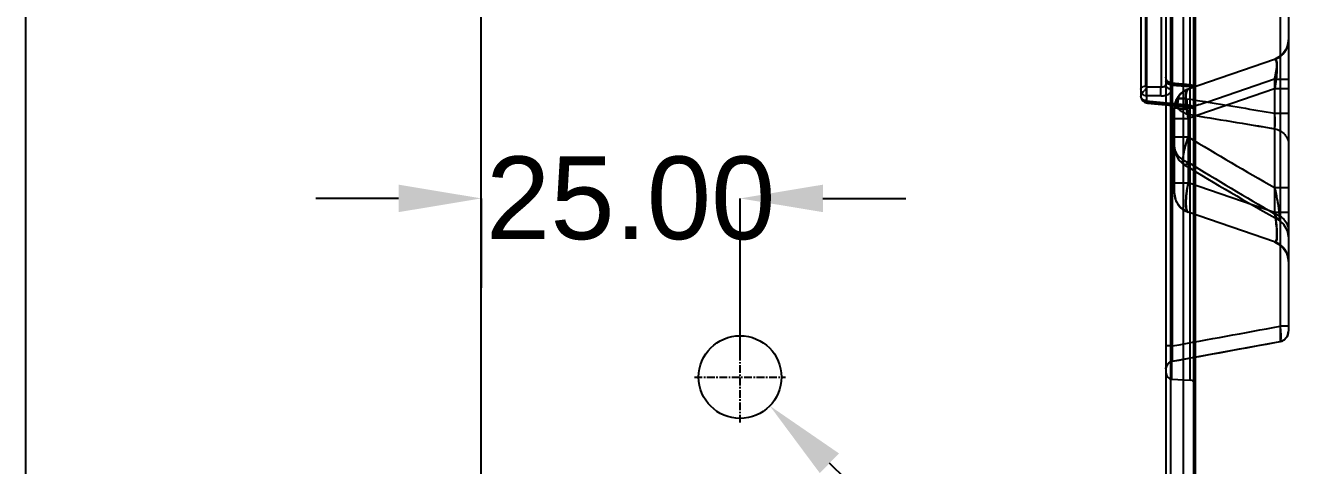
# Model space of a CAD drawing. Header units: millimetres. Extents: x 2750 to 4049, y 1371 to 1831.
# Drawn here: x 3484.1 to 3608.2, y 1526.8 to 1569.3 of the extents above; entities that cross this region are included whole.
import ezdxf

# ---------------------------------------------------------------- set-up
doc = ezdxf.new("R2010")
doc.units = ezdxf.units.MM
doc.linetypes.add('CENTER', pattern=[0.6, 0.375, -0.075, 0.075, -0.075])
doc.layers.add('11', color=7, linetype='Continuous')
doc.styles.get("Standard").update_dxf_attribs({"font": 'arial.ttf'})
doc.dimstyles.get("Standard").update_dxf_attribs({"dimtxt": 0.18, "dimasz": 0.18, "dimexe": 0.18, "dimexo": 0.0625, "dimgap": 0.09, "dimtad": 0, "dimtih": 1, "dimtoh": 1, "dimzin": 0, "dimdsep": 46, "dimtxsty": 'Standard', "dimcen": 0.09, "dimadec": 0, "dimazin": 0, "dimtfac": 1, "dimtofl": 0, "dimtmove": 0, "dimatfit": 3, "dimfxl": 0, "dimtolj": 1, "dimtzin": 0, "dimarcsym": 0})

# ---------------------------------------------------------------- blocks, each defined once
blk = doc.blocks.new('*D209')
at = {"color": 4, "lineweight": -2, "transparency": 16777216}
for p, q in [((3520.16, 1552.58), (3512.16, 1552.58)), ((3528.16, 1543.92), (3528.16, 1552.58)), ((3553.16, 1537.24), (3553.16, 1552.58)), ((3561.16, 1552.58), (3569.16, 1552.58))]:
    blk.add_line(p, q, dxfattribs=at)
at = {"color": 4, "transparency": 16777216}
for points in [[(3520.16, 1553.91), (3520.16, 1551.25), (3528.16, 1552.58)], [(3561.16, 1553.91), (3561.16, 1551.25), (3553.16, 1552.58)]]:
    blk.add_solid(points, dxfattribs=at)
at = {"layer": 'Defpoints', "color": 0, "transparency": 16777216}
for p in [(3528.16, 1552.58), (3528.16, 1543.92), (3553.16, 1537.24)]:
    blk.add_point(p, dxfattribs=at)
at = {"color": 6, "transparency": 16777216, "insert": (3542.59, 1552.58), "char_height": 8, "attachment_point": 5}
blk.add_mtext('\\A1;25.00', dxfattribs=at)
blk = doc.blocks.new('*D210')
at = {"color": 4, "lineweight": -2, "transparency": 16777216}
blk.add_line((3567.54, 1521.4), (3561.79, 1526.95), dxfattribs=at)
at = {"color": 4, "transparency": 16777216}
blk.add_solid([(3562.71, 1527.91), (3560.86, 1526), (3556.03, 1532.51)], dxfattribs=at)
at = {"layer": 'Defpoints', "color": 0, "transparency": 16777216}
for p in [(3550.28, 1538.07), (3556.03, 1532.51)]:
    blk.add_point(p, dxfattribs=at)
at = {"color": 6, "transparency": 16777216, "insert": (3578.14, 1511.17), "char_height": 8, "attachment_point": 5, "rotation": 316.0008}
blk.add_mtext('\\A1;∅8.00', dxfattribs=at)

msp = doc.modelspace()

# ---------------------------------------------------------------- linework, layer by layer
at = {"color": 6, "linetype": 'Continuous'}
for p, q in [((3596.96, 1777.291), (3596.96, 1457.291)), ((3528.156, 1464.291), (3528.156, 1770.291)), ((3594.296, 1724.099), (3594.296, 1520.543)), ((3594.773, 1520.041), (3594.773, 1724.601)), ((3595.973, 1722.378), (3595.973, 1522.264)), ((3597.11, 1721.18), (3597.11, 1523.462)), ((3596.634, 1535.004), (3596.634, 1709.638)), ((3591.884, 1682.2), (3591.884, 1562.443)), ((3592.445, 1561.967), (3592.445, 1682.675)), ((3592.352, 1563.449), (3592.352, 1681.193)), ((3593.829, 1681.271), (3593.829, 1563.371)), ((3594.917, 1619.903), (3594.917, 1536.824)), ((3606.155, 1618.597), (3606.155, 1539.723)), ((3605.325, 1618.034), (3605.325, 1538.735)), ((3594.868, 1535.097), (3594.868, 1601.915)), ((3606.155, 1567.927), (3605.986, 1567.12)), ((3605.507, 1566.449), (3604.8, 1566.027)), ((3605.986, 1567.12), (3605.507, 1566.449)), ((3604.8, 1566.027), (3596.456, 1563.154)), ((3604.8, 1564.126), (3598.354, 1561.907)), ((3604.8, 1564.126), (3604.8, 1551.099)), ((3604.8, 1564.126), (3606.155, 1564.126)), ((3592.445, 1563.384), (3593.829, 1563.371)), ((3596.65, 1563.564), (3594.849, 1563.715)), ((3594.857, 1563.61), (3596.643, 1563.46)), ((3594.868, 1563.55), (3596.634, 1563.402)), ((3596.456, 1563.154), (3596.264, 1563.076)), ((3604.8, 1563.176), (3596.456, 1560.303)), ((3606.155, 1563.176), (3604.8, 1563.176)), ((3593.829, 1562.497), (3592.445, 1562.51)), ((3592.526, 1561.797), (3596.655, 1561.403)), ((3592.539, 1561.9), (3596.643, 1561.509)), ((3595.212, 1561.913), (3595.1, 1561.253)), ((3595.543, 1562.512), (3595.214, 1561.918)), ((3595.518, 1562.231), (3596.247, 1562.231)), ((3596.247, 1562.231), (3595.518, 1562.23)), ((3595.1, 1561.253), (3595.1, 1553.141)), ((3595.1, 1560.303), (3596.456, 1560.303)), ((3595.518, 1561.253), (3596.247, 1561.253)), ((3596.456, 1560.716), (3596.456, 1554.091)), ((3604.8, 1560.82), (3606.155, 1560.82)), ((3595.1, 1558.526), (3596.456, 1558.526)), ((3595.547, 1556.286), (3596.056, 1555.838)), ((3595.1, 1554.091), (3596.456, 1554.091)), ((3604.8, 1551.218), (3596.456, 1554.091)), ((3595.1, 1553.141), (3595.27, 1552.333)), ((3604.8, 1553.631), (3606.155, 1553.631)), ((3604.8, 1548.368), (3596.456, 1551.241)), ((3606.155, 1551.218), (3604.8, 1551.218)), ((3605.127, 1550.539), (3605.673, 1550.091)), ((3604.8, 1548.368), (3605.507, 1547.945)), ((3605.507, 1547.945), (3605.986, 1547.274)), ((3605.986, 1547.274), (3606.155, 1546.467)), ((3606.155, 1540.21), (3605.325, 1540.21)), ((3606.048, 1539.27), (3606.155, 1539.723)), ((3594.917, 1538.301), (3594.296, 1538.301)), ((3594.924, 1536.825), (3605.338, 1538.735)), ((3594.868, 1535.097), (3596.634, 1535.004))]:
    msp.add_line(p, q, dxfattribs=at)
msp.add_lwpolyline([(3484.136, 1831.191), (4049.404, 1831.191), (4049.404, 1370.934), (3484.136, 1370.934)], close=True)
for points in [[(3594.849, 1563.715), (3594.569, 1563.812), (3594.369, 1564.029), (3594.296, 1564.316)], [(3596.456, 1563.154), (3595.75, 1562.733), (3595.27, 1562.061), (3595.1, 1561.253)], [(3596.264, 1563.076), (3595.651, 1562.635), (3595.243, 1561.996), (3595.1, 1561.253)], [(3596.456, 1563.154), (3595.925, 1562.876), (3595.496, 1562.45), (3595.212, 1561.913)], [(3596.456, 1563.154), (3595.957, 1562.899), (3595.543, 1562.512)], [(3592.062, 1562.015), (3592.151, 1561.941), (3592.264, 1561.875), (3592.392, 1561.824), (3592.526, 1561.797)], [(3595.298, 1562.122), (3595.15, 1561.695), (3595.1, 1561.257)], [(3596.655, 1561.403), (3596.886, 1561.321), (3597.051, 1561.14), (3597.11, 1560.903)], [(3595.1, 1557.549), (3595.216, 1556.878), (3595.552, 1556.28), (3596.066, 1555.831)], [(3595.27, 1552.333), (3595.75, 1551.662), (3596.456, 1551.241)], [(3605.672, 1550.092), (3606.029, 1549.487), (3606.155, 1548.797)], [(3605.325, 1538.733), (3605.749, 1538.915), (3606.048, 1539.27)], [(3594.296, 1536.084), (3594.332, 1536.314), (3594.43, 1536.511), (3594.571, 1536.664)], [(3594.571, 1536.664), (3594.738, 1536.768), (3594.917, 1536.823)]]:
    msp.add_lwpolyline(points, dxfattribs=at)
for centre, radius, start, end in [((3604.145, 1567.927), 2.01, 288.99982, 0), ((3597.11, 1561.253), 2.01, 108.9999, 180), ((3596.608, 1563.063), 0.502, 0.0227, 85.1984), ((3592.487, 1562.443), 0.603, 180.0052, 225.35673), ((3620.767, 1717.731), 157.428, 261.06682, 261.815), ((3618.346, 1701.646), 141.162, 261.02374, 261.85813), ((3973.306, 3798.418), 2269.212, 260.440544, 260.654118), ((3957.888, 3705.811), 2175.331, 260.435935, 260.658726), ((3753.225, 1816.207), 301.623, 238.68429, 240.52193), ((3752.984, 1815.789), 301.14, 238.68219, 240.52279), ((3756.302, 1819.751), 308.754, 238.73631, 240.68424), ((3749.754, 1803.225), 290.825, 238.18939, 240.10429), ((3749.642, 1803.039), 290.608, 238.18876, 240.10509), ((3597.11, 1553.141), 2.01, 180, 251.00001), ((3604.145, 1546.467), 2.01, 0, 71.00018), ((3132.193, 4089.71), 2593.03, 280.279437, 280.513243), ((3140.631, 4040.476), 2544.534, 280.284388, 280.522655), ((3595.048, 1536.084), 0.751, 99.98545, 179.99063), ((3594.899, 1535.699), 0.603, 180, 266.99963), ((3596.608, 1534.502), 0.502, 0.09718, 87)]:
    msp.add_arc(centre, radius, start, end, dxfattribs=at)
for points, knots in [([(3604.8, 1566.027), (3604.857, 1566.046), (3605.032, 1565.857), (3605.01, 1565.467), (3605.028, 1564.86), (3604.941, 1564.07), (3604.855, 1563.493), (3604.8, 1563.176)], [0, 0, 0, 0, 0.0613218, 0.1915958, 0.4076547, 0.6726756, 1, 1, 1, 1]), ([(3604.8, 1566.027), (3604.857, 1566.046), (3605.033, 1565.855), (3605.016, 1565.468), (3605.035, 1564.86), (3604.941, 1564.072), (3604.855, 1563.494), (3604.8, 1563.176)], [0, 0, 0, 0, 0.0620912, 0.1926246, 0.4065434, 0.6718626, 1, 1, 1, 1]), ([(3604.8, 1563.176), (3604.858, 1563.512), (3604.947, 1564.114), (3605.039, 1564.922), (3605.015, 1565.512), (3605.022, 1565.884), (3604.853, 1566.045), (3604.8, 1566.027)], [0, 0, 0, 0, 0.3468032, 0.6179021, 0.8238276, 0.9426429, 1, 1, 1, 1]), ([(3604.8, 1564.126), (3604.858, 1564.361), (3604.951, 1564.773), (3605.033, 1565.332), (3605.028, 1565.71), (3604.992, 1565.99), (3604.846, 1566.043), (3604.8, 1566.027)], [0, 0, 0, 0, 0.3552446, 0.6225551, 0.8188438, 0.9276798, 1, 1, 1, 1]), ([(3604.8, 1564.126), (3604.834, 1564.26), (3604.894, 1564.521), (3604.965, 1564.901), (3605.011, 1565.244), (3605.031, 1565.536), (3605.018, 1565.766), (3604.981, 1565.928), (3604.915, 1566.02), (3604.848, 1566.038), (3604.815, 1566.032), (3604.8, 1566.027)], [0, 0, 0, 0, 0.2022601, 0.3934835, 0.5654617, 0.7102433, 0.8218676, 0.9008846, 0.9533547, 0.9756345, 1, 1, 1, 1]), ([(3604.8, 1563.176), (3604.834, 1563.372), (3604.895, 1563.756), (3604.966, 1564.313), (3605.012, 1564.82), (3605.03, 1565.255), (3605.02, 1565.562), (3604.994, 1565.757), (3604.969, 1565.865), (3604.937, 1565.947), (3604.9, 1566.004), (3604.851, 1566.035), (3604.815, 1566.032), (3604.8, 1566.027)], [0, 0, 0, 0, 0.2011804, 0.3931307, 0.5675307, 0.7161773, 0.8323933, 0.8778708, 0.9150346, 0.9442127, 0.9662555, 0.9833444, 1, 1, 1, 1]), ([(3594.296, 1564.085), (3594.296, 1563.964), (3594.406, 1563.768), (3594.643, 1563.645), (3594.786, 1563.614), (3594.857, 1563.61)], [0, 0, 0, 0, 0.4579903, 0.7293752, 1, 1, 1, 1]), ([(3594.868, 1563.55), (3594.795, 1563.553), (3594.653, 1563.577), (3594.463, 1563.659), (3594.333, 1563.794), (3594.296, 1563.905), (3594.296, 1563.956)], [0, 0, 0, 0, 0.2846245, 0.5622935, 0.8008356, 1, 1, 1, 1]), ([(3591.884, 1563.116), (3591.884, 1563.173), (3591.94, 1563.3), (3592.121, 1563.414), (3592.271, 1563.445), (3592.352, 1563.449)], [0, 0, 0, 0, 0.2755855, 0.6098437, 1, 1, 1, 1]), ([(3591.884, 1562.986), (3591.884, 1562.906), (3591.944, 1562.734), (3592.161, 1562.562), (3592.348, 1562.515), (3592.445, 1562.51)], [0, 0, 0, 0, 0.3003455, 0.6339216, 1, 1, 1, 1]), ([(3591.884, 1562.986), (3591.884, 1562.969), (3591.89, 1562.928), (3591.921, 1562.869), (3592.001, 1562.841), (3592.098, 1562.892), (3592.154, 1562.949), (3592.188, 1562.986)], [0, 0, 0, 0, 0.1166092, 0.2848659, 0.4385445, 0.6497688, 1, 1, 1, 1]), ([(3592.445, 1563.384), (3592.458, 1563.359), (3592.45, 1563.28), (3592.384, 1563.185), (3592.293, 1563.083), (3592.226, 1563.018), (3592.188, 1562.986)], [0, 0, 0, 0, 0.1687814, 0.4329568, 0.6985362, 1, 1, 1, 1]), ([(3592.352, 1563.449), (3592.352, 1563.44), (3592.359, 1563.419), (3592.392, 1563.393), (3592.424, 1563.384), (3592.445, 1563.384)], [0, 0, 0, 0, 0.2255489, 0.4926224, 1, 1, 1, 1]), ([(3592.426, 1562.986), (3592.427, 1563.034), (3592.429, 1563.127), (3592.435, 1563.259), (3592.441, 1563.344), (3592.445, 1563.384)], [0, 0, 0, 0, 0.3601652, 0.6999252, 1, 1, 1, 1]), ([(3592.445, 1562.51), (3592.44, 1562.554), (3592.432, 1562.653), (3592.426, 1562.811), (3592.426, 1562.926), (3592.426, 1562.986)], [0, 0, 0, 0, 0.2786918, 0.6222853, 1, 1, 1, 1]), ([(3593.829, 1562.497), (3593.826, 1562.524), (3593.82, 1562.587), (3593.814, 1562.689), (3593.811, 1562.782), (3593.81, 1562.859), (3593.809, 1562.916), (3593.81, 1562.974), (3593.811, 1563.054), (3593.814, 1563.155), (3593.82, 1563.267), (3593.826, 1563.339), (3593.829, 1563.371)], [0, 0, 0, 0, 0.093705, 0.2170173, 0.3489212, 0.4150422, 0.4798914, 0.5453202, 0.613265, 0.7529494, 0.8898249, 1, 1, 1, 1]), ([(3593.829, 1563.371), (3593.89, 1563.366), (3594.003, 1563.369), (3594.151, 1563.409), (3594.262, 1563.479), (3594.296, 1563.558), (3594.296, 1563.595)], [0, 0, 0, 0, 0.3248223, 0.5886683, 0.8020841, 1, 1, 1, 1]), ([(3593.829, 1562.497), (3593.963, 1562.496), (3594.218, 1562.521), (3594.553, 1562.646), (3594.793, 1562.847), (3594.857, 1563.034), (3594.857, 1563.119)], [0, 0, 0, 0, 0.3061529, 0.578256, 0.8052698, 1, 1, 1, 1]), ([(3594.857, 1563.12), (3594.844, 1563.12), (3594.788, 1563.125), (3594.692, 1563.144), (3594.597, 1563.18), (3594.53, 1563.217), (3594.486, 1563.247), (3594.445, 1563.28), (3594.396, 1563.329), (3594.343, 1563.401), (3594.305, 1563.497), (3594.296, 1563.564), (3594.296, 1563.595)], [0, 0, 0, 0, 0.0496224, 0.2098497, 0.3586502, 0.4276954, 0.4928263, 0.5565672, 0.6212769, 0.7521582, 0.8836991, 1, 1, 1, 1]), ([(3594.868, 1563.55), (3594.862, 1563.602), (3594.843, 1563.792), (3594.854, 1563.642), (3594.857, 1563.61)], [0, 0, 0, 0, 0.6184945, 1, 1, 1, 1]), ([(3596.456, 1563.154), (3596.355, 1563.119), (3596.233, 1562.757), (3596.213, 1562.177), (3596.277, 1561.294), (3596.387, 1560.652), (3596.456, 1560.303)], [0, 0, 0, 0, 0.1096622, 0.325656, 0.6343151, 1, 1, 1, 1]), ([(3596.456, 1560.303), (3596.387, 1560.653), (3596.277, 1561.296), (3596.213, 1562.179), (3596.234, 1562.759), (3596.355, 1563.119), (3596.456, 1563.154)], [0, 0, 0, 0, 0.3664997, 0.6752346, 0.8907551, 1, 1, 1, 1]), ([(3596.247, 1562.231), (3596.231, 1562.383), (3596.223, 1562.645), (3596.268, 1562.974), (3596.39, 1563.131), (3596.456, 1563.154)], [0, 0, 0, 0, 0.46307, 0.7897769, 1, 1, 1, 1]), ([(3596.634, 1563.402), (3596.636, 1563.423), (3596.639, 1563.461), (3596.644, 1563.51), (3596.647, 1563.538), (3596.648, 1563.548)], [0, 0, 0, 0, 0.4386387, 0.7761064, 1, 1, 1, 1]), ([(3597.11, 1563.064), (3597.11, 1563.122), (3597.054, 1563.252), (3596.869, 1563.369), (3596.716, 1563.399), (3596.634, 1563.402)], [0, 0, 0, 0, 0.2771654, 0.611659, 1, 1, 1, 1]), ([(3596.643, 1563.46), (3596.724, 1563.455), (3596.88, 1563.417), (3597.061, 1563.273), (3597.11, 1563.13), (3597.11, 1563.063)], [0, 0, 0, 0, 0.3661317, 0.699747, 1, 1, 1, 1]), ([(3592.445, 1561.967), (3592.348, 1561.972), (3592.161, 1562.019), (3591.944, 1562.191), (3591.884, 1562.362), (3591.884, 1562.443)], [0, 0, 0, 0, 0.3660162, 0.6995444, 1, 1, 1, 1]), ([(3592.281, 1562.06), (3592.207, 1562.078), (3592.078, 1562.139), (3591.925, 1562.267), (3591.884, 1562.387), (3591.884, 1562.443)], [0, 0, 0, 0, 0.3892183, 0.7175145, 1, 1, 1, 1]), ([(3592.061, 1562.018), (3592.067, 1562.028), (3592.105, 1562.042), (3592.179, 1562.055), (3592.247, 1562.062), (3592.287, 1562.063)], [0, 0, 0, 0, 0.1400263, 0.4810607, 1, 1, 1, 1]), ([(3592.445, 1561.967), (3592.379, 1561.972), (3592.259, 1561.973), (3592.15, 1561.999), (3592.065, 1562.002), (3592.061, 1562.018)], [0, 0, 0, 0, 0.5083309, 0.8721201, 1, 1, 1, 1]), ([(3592.445, 1562.044), (3592.419, 1562.038), (3592.362, 1562.034), (3592.307, 1562.049), (3592.281, 1562.06)], [0, 0, 0, 0, 0.4877498, 1, 1, 1, 1]), ([(3592.539, 1561.965), (3592.526, 1561.966), (3592.501, 1561.973), (3592.464, 1561.997), (3592.447, 1562.026), (3592.445, 1562.044)], [0, 0, 0, 0, 0.3008752, 0.5842033, 1, 1, 1, 1]), ([(3592.539, 1561.9), (3592.523, 1561.902), (3592.493, 1561.91), (3592.459, 1561.933), (3592.446, 1561.956), (3592.445, 1561.967)], [0, 0, 0, 0, 0.391202, 0.7381061, 1, 1, 1, 1]), ([(3592.539, 1561.9), (3592.537, 1561.884), (3592.535, 1561.861), (3592.532, 1561.832), (3592.53, 1561.818), (3592.528, 1561.806), (3592.528, 1561.801), (3592.526, 1561.795), (3592.526, 1561.807), (3592.528, 1561.819), (3592.529, 1561.848), (3592.532, 1561.875), (3592.535, 1561.913), (3592.537, 1561.943), (3592.539, 1561.965)], [0, 0, 0, 0, 0.1838355, 0.2545085, 0.3101699, 0.3503036, 0.3745752, 0.3828162, 0.3910173, 0.4552276, 0.5814375, 0.6664839, 0.7651801, 1, 1, 1, 1]), ([(3596.643, 1561.572), (3596.187, 1561.616), (3595.275, 1561.704), (3593.907, 1561.834), (3592.995, 1561.921), (3592.539, 1561.965)], [0, 0, 0, 0, 0.3332823, 0.6666149, 1, 1, 1, 1]), ([(3595.297, 1562.121), (3595.26, 1562.043), (3595.206, 1561.87), (3595.207, 1561.598), (3595.26, 1561.421), (3595.297, 1561.34)], [0, 0, 0, 0, 0.321289, 0.667224, 1, 1, 1, 1]), ([(3595.297, 1562.121), (3595.245, 1562.001), (3595.204, 1561.731), (3595.246, 1561.463), (3595.297, 1561.34)], [0, 0, 0, 0, 0.4954003, 1, 1, 1, 1]), ([(3595.518, 1562.23), (3595.485, 1562.233), (3595.425, 1562.234), (3595.341, 1562.196), (3595.31, 1562.147), (3595.297, 1562.121)], [0, 0, 0, 0, 0.3683734, 0.6675212, 1, 1, 1, 1]), ([(3595.518, 1562.231), (3595.484, 1562.231), (3595.423, 1562.227), (3595.341, 1562.19), (3595.309, 1562.145), (3595.297, 1562.121)], [0, 0, 0, 0, 0.3879493, 0.6937276, 1, 1, 1, 1]), ([(3595.518, 1562.231), (3595.469, 1562.132), (3595.399, 1561.916), (3595.398, 1561.575), (3595.467, 1561.354), (3595.518, 1561.253)], [0, 0, 0, 0, 0.3265452, 0.6634268, 1, 1, 1, 1]), ([(3595.519, 1562.23), (3595.488, 1562.158), (3595.444, 1561.998), (3595.422, 1561.748), (3595.44, 1561.498), (3595.481, 1561.338), (3595.512, 1561.266)], [0, 0, 0, 0, 0.2393244, 0.5001936, 0.7609206, 1, 1, 1, 1]), ([(3596.248, 1562.233), (3596.232, 1562.171), (3596.205, 1562.042), (3596.185, 1561.844), (3596.184, 1561.64), (3596.203, 1561.441), (3596.23, 1561.312), (3596.247, 1561.251)], [0, 0, 0, 0, 0.192563, 0.396263, 0.6036426, 0.8072358, 1, 1, 1, 1]), ([(3596.247, 1562.231), (3596.231, 1562.169), (3596.206, 1562.041), (3596.185, 1561.843), (3596.183, 1561.639), (3596.203, 1561.441), (3596.23, 1561.312), (3596.247, 1561.251)], [0, 0, 0, 0, 0.1921151, 0.3958952, 0.6033925, 0.8070884, 1, 1, 1, 1]), ([(3596.321, 1562.213), (3596.313, 1562.214), (3596.296, 1562.217), (3596.272, 1562.223), (3596.255, 1562.228), (3596.247, 1562.231)], [0, 0, 0, 0, 0.3330839, 0.6661961, 1, 1, 1, 1]), ([(3596.247, 1562.231), (3596.255, 1562.228), (3596.272, 1562.223), (3596.296, 1562.217), (3596.313, 1562.214), (3596.321, 1562.213)], [0, 0, 0, 0, 0.3331251, 0.6662426, 1, 1, 1, 1]), ([(3596.321, 1562.213), (3596.312, 1562.152), (3596.298, 1562.026), (3596.295, 1561.833), (3596.309, 1561.636), (3596.339, 1561.443), (3596.372, 1561.319), (3596.391, 1561.259)], [0, 0, 0, 0, 0.1908011, 0.3935219, 0.6008915, 0.8054826, 1, 1, 1, 1]), ([(3596.33, 1562.206), (3596.324, 1562.144), (3596.318, 1562.019), (3596.32, 1561.83), (3596.334, 1561.64), (3596.358, 1561.452), (3596.384, 1561.328), (3596.399, 1561.267)], [0, 0, 0, 0, 0.1969051, 0.3974656, 0.5992866, 0.800737, 1, 1, 1, 1]), ([(3598.354, 1561.907), (3598.111, 1561.83), (3597.649, 1561.681), (3596.994, 1561.466), (3596.583, 1561.326), (3596.391, 1561.259)], [0, 0, 0, 0, 0.3703194, 0.7046186, 1, 1, 1, 1]), ([(3598.354, 1561.907), (3598.112, 1561.83), (3597.65, 1561.682), (3596.995, 1561.466), (3596.584, 1561.326), (3596.391, 1561.259)], [0, 0, 0, 0, 0.3691795, 0.7039441, 1, 1, 1, 1]), ([(3596.643, 1561.572), (3596.702, 1561.57), (3596.819, 1561.548), (3596.974, 1561.481), (3597.08, 1561.371), (3597.11, 1561.281), (3597.11, 1561.239)], [0, 0, 0, 0, 0.2861905, 0.5640871, 0.8019022, 1, 1, 1, 1]), ([(3596.643, 1561.509), (3596.647, 1561.476), (3596.662, 1561.322), (3596.648, 1561.518), (3596.643, 1561.572)], [0, 0, 0, 0, 0.3808547, 1, 1, 1, 1]), ([(3597.11, 1561.113), (3597.11, 1561.214), (3597.019, 1561.377), (3596.822, 1561.479), (3596.703, 1561.506), (3596.643, 1561.509)], [0, 0, 0, 0, 0.4571254, 0.7287204, 1, 1, 1, 1]), ([(3595.297, 1561.34), (3595.262, 1561.325), (3595.206, 1561.294), (3595.133, 1561.293), (3595.1, 1561.265), (3595.1, 1561.253)], [0, 0, 0, 0, 0.5218588, 0.8423529, 1, 1, 1, 1]), ([(3595.288, 1561.332), (3595.255, 1561.326), (3595.197, 1561.317), (3595.134, 1561.293), (3595.1, 1561.266), (3595.1, 1561.253)], [0, 0, 0, 0, 0.4771253, 0.8195227, 1, 1, 1, 1]), ([(3595.537, 1561.233), (3595.498, 1561.244), (3595.441, 1561.281), (3595.362, 1561.327), (3595.307, 1561.32), (3595.288, 1561.332)], [0, 0, 0, 0, 0.4481295, 0.7448564, 1, 1, 1, 1]), ([(3595.502, 1561.27), (3595.476, 1561.287), (3595.423, 1561.311), (3595.356, 1561.344), (3595.31, 1561.358), (3595.292, 1561.353)], [0, 0, 0, 0, 0.4060183, 0.7626714, 1, 1, 1, 1]), ([(3595.518, 1561.253), (3595.599, 1561.169), (3595.783, 1561.015), (3596.101, 1560.834), (3596.335, 1560.749), (3596.456, 1560.716)], [0, 0, 0, 0, 0.3204405, 0.6544838, 1, 1, 1, 1]), ([(3596.247, 1561.252), (3596.148, 1561.252), (3595.967, 1561.254), (3595.724, 1561.253), (3595.58, 1561.253), (3595.518, 1561.253)], [0, 0, 0, 0, 0.4064774, 0.7445307, 1, 1, 1, 1]), ([(3595.537, 1561.233), (3595.613, 1561.157), (3595.791, 1561.01), (3596.101, 1560.834), (3596.335, 1560.749), (3596.456, 1560.716)], [0, 0, 0, 0, 0.3029327, 0.6455821, 1, 1, 1, 1]), ([(3596.391, 1561.259), (3596.375, 1561.257), (3596.343, 1561.253), (3596.295, 1561.251), (3596.263, 1561.252), (3596.247, 1561.253)], [0, 0, 0, 0, 0.3349864, 0.6683907, 1, 1, 1, 1]), ([(3596.391, 1561.257), (3596.376, 1561.255), (3596.344, 1561.253), (3596.296, 1561.25), (3596.263, 1561.251), (3596.247, 1561.252)], [0, 0, 0, 0, 0.3303311, 0.6636538, 1, 1, 1, 1]), ([(3596.391, 1561.259), (3596.393, 1561.193), (3596.401, 1561.066), (3596.422, 1560.884), (3596.443, 1560.77), (3596.456, 1560.716)], [0, 0, 0, 0, 0.3636456, 0.698035, 1, 1, 1, 1]), ([(3596.456, 1560.716), (3596.443, 1560.77), (3596.422, 1560.884), (3596.401, 1561.065), (3596.394, 1561.191), (3596.391, 1561.257)], [0, 0, 0, 0, 0.3032831, 0.6391368, 1, 1, 1, 1]), ([(3604.8, 1559.327), (3604.832, 1559.46), (3604.866, 1559.768), (3604.862, 1560.268), (3604.827, 1560.63), (3604.8, 1560.82)], [0, 0, 0, 0, 0.273935, 0.6151978, 1, 1, 1, 1]), ([(3604.8, 1559.327), (3604.823, 1559.423), (3604.854, 1559.642), (3604.872, 1560.141), (3604.839, 1560.542), (3604.8, 1560.82)], [0, 0, 0, 0, 0.1986848, 0.4391749, 1, 1, 1, 1]), ([(3604.8, 1559.327), (3604.987, 1559.276), (3605.344, 1559.127), (3605.796, 1558.784), (3606.083, 1558.331), (3606.155, 1557.994), (3606.155, 1557.834)], [0, 0, 0, 0, 0.2694857, 0.5330947, 0.7771512, 1, 1, 1, 1]), ([(3595.1, 1557.712), (3595.1, 1557.356), (3595.324, 1556.788), (3595.905, 1556.306), (3596.268, 1556.139), (3596.456, 1556.084)], [0, 0, 0, 0, 0.4754613, 0.7376462, 1, 1, 1, 1]), ([(3595.1, 1557.712), (3595.1, 1557.356), (3595.324, 1556.788), (3595.905, 1556.306), (3596.268, 1556.139), (3596.456, 1556.084)], [0, 0, 0, 0, 0.4754613, 0.7376461, 1, 1, 1, 1]), ([(3596.159, 1555.825), (3596.099, 1555.809), (3595.91, 1555.952), (3595.957, 1556.357), (3596.004, 1556.927), (3596.199, 1557.684), (3596.361, 1558.232), (3596.456, 1558.526)], [0, 0, 0, 0, 0.0643112, 0.1902026, 0.3990952, 0.6769377, 1, 1, 1, 1]), ([(3596.163, 1555.823), (3596.103, 1555.805), (3595.917, 1555.965), (3595.977, 1556.373), (3596.018, 1556.954), (3596.209, 1557.706), (3596.365, 1558.242), (3596.456, 1558.526)], [0, 0, 0, 0, 0.0657644, 0.192902, 0.4127018, 0.6870046, 1, 1, 1, 1]), ([(3596.456, 1556.084), (3596.422, 1556.039), (3596.357, 1555.961), (3596.259, 1555.872), (3596.19, 1555.834), (3596.159, 1555.825)], [0, 0, 0, 0, 0.4236732, 0.754042, 1, 1, 1, 1]), ([(3596.456, 1556.084), (3596.422, 1556.039), (3596.358, 1555.962), (3596.262, 1555.872), (3596.194, 1555.832), (3596.163, 1555.823)], [0, 0, 0, 0, 0.4228457, 0.7534496, 1, 1, 1, 1]), ([(3596.456, 1551.241), (3596.355, 1551.275), (3596.233, 1551.637), (3596.213, 1552.217), (3596.277, 1553.1), (3596.387, 1553.742), (3596.456, 1554.091)], [0, 0, 0, 0, 0.1096636, 0.3256589, 0.6343196, 1, 1, 1, 1]), ([(3596.456, 1554.091), (3596.387, 1553.741), (3596.277, 1553.098), (3596.213, 1552.214), (3596.233, 1551.635), (3596.356, 1551.275), (3596.456, 1551.241)], [0, 0, 0, 0, 0.366773, 0.6754527, 0.8908133, 1, 1, 1, 1]), ([(3596.456, 1551.241), (3596.356, 1551.275), (3596.237, 1551.641), (3596.22, 1552.223), (3596.281, 1553.106), (3596.389, 1553.746), (3596.456, 1554.091)], [0, 0, 0, 0, 0.1091544, 0.3275007, 0.638505, 1, 1, 1, 1]), ([(3596.456, 1554.091), (3596.388, 1553.74), (3596.279, 1553.093), (3596.22, 1552.207), (3596.238, 1551.63), (3596.358, 1551.274), (3596.456, 1551.241)], [0, 0, 0, 0, 0.3680004, 0.6792792, 0.8937519, 1, 1, 1, 1]), ([(3604.8, 1553.631), (3604.879, 1553.262), (3605.015, 1552.628), (3605.162, 1551.785), (3605.23, 1551.138), (3605.268, 1550.789), (3605.192, 1550.463), (3605.068, 1550.587), (3605.036, 1550.634)], [0, 0, 0, 0, 0.3405533, 0.5821482, 0.7835507, 0.9010264, 0.9487987, 1, 1, 1, 1]), ([(3604.8, 1553.63), (3604.849, 1553.417), (3604.937, 1553.014), (3605.048, 1552.45), (3605.133, 1551.965), (3605.193, 1551.56), (3605.231, 1551.228), (3605.25, 1550.966), (3605.251, 1550.762), (3605.236, 1550.632), (3605.202, 1550.523), (3605.095, 1550.538), (3605.063, 1550.598), (3605.039, 1550.632)], [0, 0, 0, 0, 0.197447, 0.3704035, 0.5176748, 0.6399767, 0.739115, 0.8175843, 0.8772412, 0.9188314, 0.9433701, 0.9619699, 1, 1, 1, 1]), ([(3604.8, 1551.218), (3604.834, 1551.022), (3604.895, 1550.638), (3604.966, 1550.081), (3605.012, 1549.574), (3605.03, 1549.14), (3605.02, 1548.832), (3604.994, 1548.637), (3604.969, 1548.529), (3604.937, 1548.447), (3604.9, 1548.39), (3604.851, 1548.359), (3604.815, 1548.362), (3604.8, 1548.368)], [0, 0, 0, 0, 0.2011804, 0.3931307, 0.5675307, 0.7161773, 0.8323933, 0.8778708, 0.9150346, 0.9442127, 0.9662555, 0.9833444, 1, 1, 1, 1]), ([(3604.8, 1548.368), (3604.857, 1548.348), (3605.033, 1548.54), (3605.01, 1548.933), (3605.027, 1549.543), (3604.94, 1550.331), (3604.855, 1550.905), (3604.8, 1551.218)], [0, 0, 0, 0, 0.061701, 0.1934855, 0.4113351, 0.6760258, 1, 1, 1, 1]), ([(3604.8, 1551.218), (3604.858, 1550.882), (3604.947, 1550.281), (3605.039, 1549.474), (3605.015, 1548.883), (3605.022, 1548.511), (3604.853, 1548.349), (3604.8, 1548.368)], [0, 0, 0, 0, 0.3464171, 0.6174286, 0.8235307, 0.9425654, 1, 1, 1, 1]), ([(3604.8, 1551.099), (3604.989, 1551.041), (3605.353, 1550.868), (3605.937, 1550.363), (3606.155, 1549.778), (3606.155, 1549.411)], [0, 0, 0, 0, 0.2585545, 0.5193703, 1, 1, 1, 1]), ([(3605.036, 1550.634), (3605.011, 1550.67), (3604.959, 1550.758), (3604.881, 1550.914), (3604.828, 1551.032), (3604.8, 1551.099)], [0, 0, 0, 0, 0.2535328, 0.5859896, 1, 1, 1, 1]), ([(3605.039, 1550.633), (3604.996, 1550.693), (3604.912, 1550.847), (3604.839, 1551.007), (3604.8, 1551.099)], [0, 0, 0, 0, 0.4240078, 1, 1, 1, 1]), ([(3605.325, 1540.21), (3605.349, 1540.021), (3605.385, 1539.683), (3605.405, 1539.191), (3605.404, 1538.952), (3605.364, 1538.726), (3605.325, 1538.735)], [0, 0, 0, 0, 0.3822594, 0.7027616, 0.9187566, 1, 1, 1, 1]), ([(3605.325, 1538.735), (3605.436, 1538.754), (3605.658, 1538.838), (3605.938, 1539.063), (3606.111, 1539.377), (3606.155, 1539.61), (3606.155, 1539.723)], [0, 0, 0, 0, 0.2438681, 0.5001961, 0.7564044, 1, 1, 1, 1]), ([(3594.917, 1536.824), (3594.887, 1536.809), (3594.864, 1537.05), (3594.862, 1537.256), (3594.875, 1537.77), (3594.901, 1538.11), (3594.917, 1538.301)], [0, 0, 0, 0, 0.0680614, 0.2816952, 0.6141519, 1, 1, 1, 1])]:
    msp.add_open_spline(points, degree=3, knots=knots, dxfattribs=at)
for points in [[(3596.648, 1563.548), (3596.651, 1563.578), (3596.645, 1563.489), (3596.643, 1563.46)], [(3598.354, 1561.907), (3599.428, 1561.724), (3601.577, 1561.365), (3603.725, 1560.999), (3604.8, 1560.82)], [(3605.328, 1541.699), (3605.328, 1541.45), (3605.326, 1540.954), (3605.325, 1540.458), (3605.325, 1540.21)]]:
    msp.add_open_spline(points, degree=3, dxfattribs=at)
at = {"layer": '11', "color": 1, "linetype": 'CENTER', "ltscale": 2}
for p, q in [((3553.156, 1530.891), (3553.156, 1539.691)), ((3548.756, 1535.291), (3557.556, 1535.291))]:
    msp.add_line(p, q, dxfattribs=at)
at = {"layer": '11', "color": 7, "linetype": 'Continuous'}
msp.add_circle((3553.156, 1535.291), 4, dxfattribs=at)

# ---------------------------------------------------------------- dimensions: what is measured, and where the dimension line sits
dim = msp.add_linear_dim(base=(3528.156, 1552.578), p1=(3553.156, 1537.236), p2=(3528.156, 1543.921), dimstyle='Standard', override={"dimtxt": 8, "dimasz": 8, "dimexe": 0, "dimexo": 0, "dimgap": 0, "dimtih": 0, "dimtoh": 0, "dimzin": 0, "dimcen": 0, "dimclrd": 4, "dimclre": 4, "dimclrt": 6, "dimadec": 2, "dimtp": 0, "dimtm": 0, "dimtzin": 0})
dim.commit()
dim.dimension.update_dxf_attribs({"geometry": '*D209', "text_midpoint": (3542.585, 1552.578), "dimtype": 160})
dim = msp.add_diameter_dim_2p(p1=(3550.279, 1538.069), p2=(3556.034, 1532.512), dimstyle='Standard', override={"dimtxt": 8, "dimasz": 8, "dimexe": 0, "dimexo": 0, "dimgap": 0, "dimtih": 0, "dimtoh": 0, "dimzin": 0, "dimcen": 0, "dimclrd": 4, "dimclre": 4, "dimclrt": 6, "dimadec": 2, "dimtp": 0, "dimtm": 0, "dimtzin": 0})
dim.commit()
dim.dimension.update_dxf_attribs({"geometry": '*D210', "text_midpoint": (3578.138, 1511.167)})

doc.saveas('drawing.dxf')
